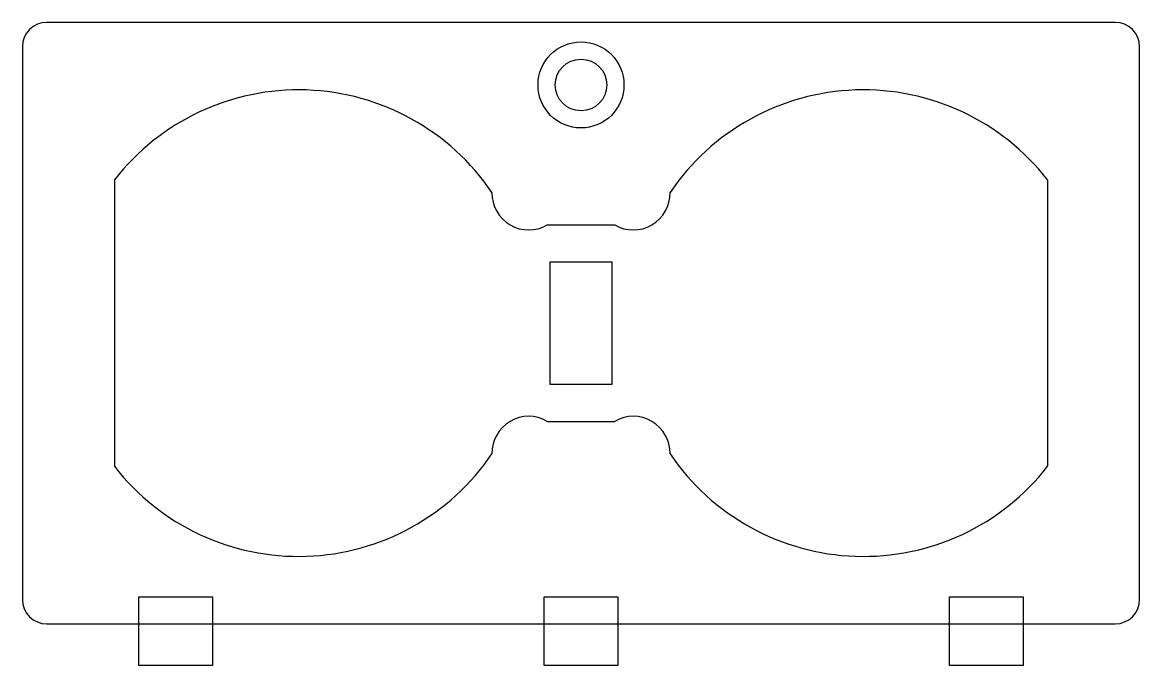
# Model space of a CAD drawing. Header units: millimetres. Extents: x 0 to 45.5, y -1.7 to 24.5.
import ezdxf

# ---------------------------------------------------------------- set-up
doc = ezdxf.new("R2010")
doc.units = ezdxf.units.MM
doc.layers.add('Sketch', color=7, linetype='CONTINUOUS')

msp = doc.modelspace()

# ---------------------------------------------------------------- linework, layer by layer
at = {"layer": 'Sketch'}
for p, q in [((44.5, 24.5), (1, 24.5)), ((0, 23.5), (0, 1)), ((45.5, 1), (45.5, 23.5)), ((3.75, 18.081), (3.75, 6.41905)), ((41.75, 18.081), (41.75, 6.41905)), ((21.3789, 16.25), (24.1211, 16.25)), ((21.5, 14.75), (24, 14.75)), ((21.5, 9.75), (21.5, 14.75)), ((24, 14.75), (24, 9.75)), ((24, 9.75), (21.5, 9.75)), ((21.3789, 8.25), (24.1211, 8.25)), ((4.75, 1.1), (7.75, 1.1)), ((4.75, -1.7), (4.75, 1.1)), ((7.75, 1.1), (7.75, -1.7)), ((21.25, 1.1), (24.25, 1.1)), ((21.25, -1.7), (21.25, 1.1)), ((24.25, 1.1), (24.25, -1.7)), ((37.75, 1.1), (40.75, 1.1)), ((37.75, -1.7), (37.75, 1.1)), ((40.75, 1.1), (40.75, -1.7)), ((1, 0), (44.5, 0)), ((7.75, -1.7), (4.75, -1.7)), ((24.25, -1.7), (21.25, -1.7)), ((40.75, -1.7), (37.75, -1.7))]:
    msp.add_line(p, q, dxfattribs=at)
for radius in [1.75, 1.05]:
    msp.add_circle((22.75, 21.95), radius, dxfattribs=at)
for centre, radius, start, end in [((1, 23.5), 1, 90, 180), ((44.5, 23.5), 1, 0, 90), ((11.25, 12.25), 9.5, 34.0304, 142.136), ((34.25, 12.25), 9.5, 37.8636, 145.97), ((20.6229, 17.5455), 1.5, 179.199, -59.7329), ((24.8771, 17.5455), 1.5, -120.267, 0.80142), ((20.6229, 6.95447), 1.5, 59.7329, -179.199), ((24.8771, 6.95447), 1.5, -0.80142, 120.267), ((11.25, 12.25), 9.5, -142.136, -34.0304), ((34.25, 12.25), 9.5, -145.97, -37.8636), ((1, 1), 1, 180, -90), ((44.5, 1), 1, -90, 0)]:
    msp.add_arc(centre, radius, start, end, dxfattribs=at)

doc.saveas('drawing.dxf')
